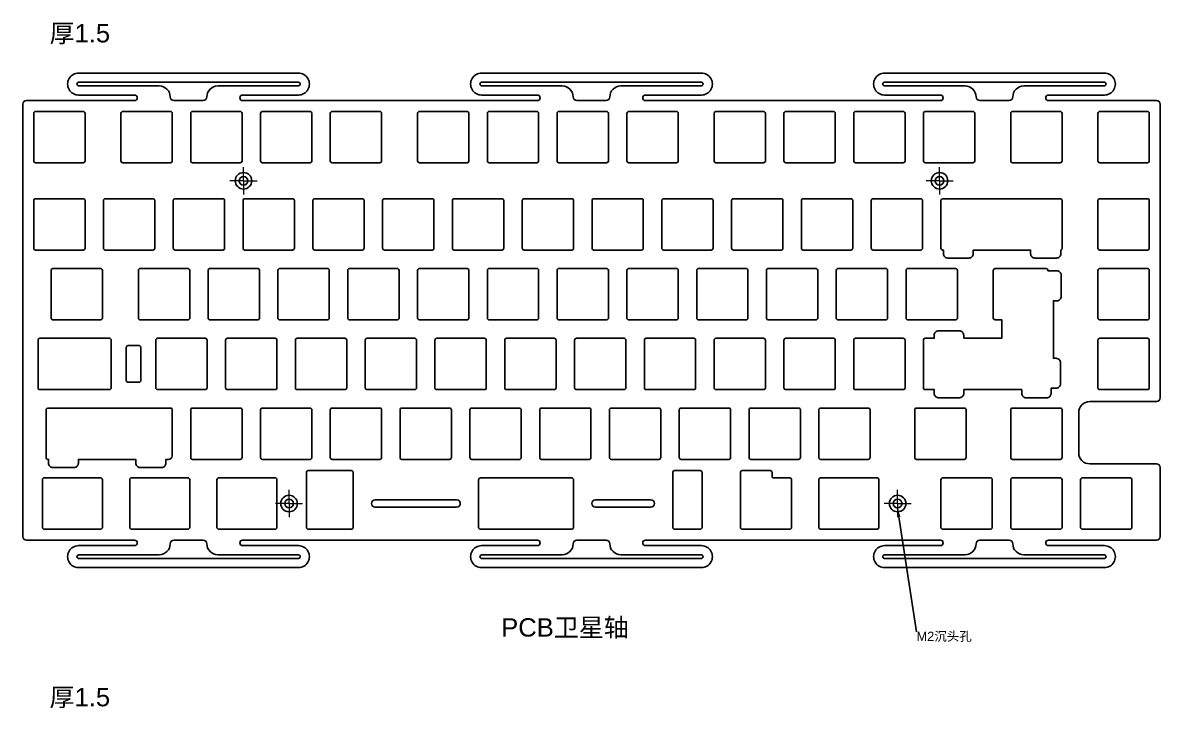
# Model space of a CAD drawing. Header units: millimetres. Extents: x 2243 to 2554, y 1079 to 1599.
# Drawn here: x 2243 to 2553.5, y 1411.7 to 1598.8 of the extents above; entities that cross this region are included whole.
import ezdxf

# ---------------------------------------------------------------- set-up
doc = ezdxf.new("R2010")
doc.units = ezdxf.units.MM
doc.styles.get("Standard").update_dxf_attribs({"font": 'arial.ttf'})
doc.dimstyles.new('ISO-25', dxfattribs={"dimtxt": 2.5, "dimasz": 2.5, "dimexe": 1.25, "dimexo": 0.625, "dimtad": 1, "dimtxsty": 'Standard', "dimcen": 2.5, "dimadec": 0, "dimazin": 0, "dimtfac": 1, "dimtmove": 0, "dimatfit": 3, "dimfxl": 1, "dimarcsym": 0})

# ---------------------------------------------------------------- blocks, each defined once
blk = doc.blocks.new('SW_CENTERMARKSYMBOL_0')
at = {"color": 0, "linetype": 'Continuous', "lineweight": 18}
for p, q in [((0, 2.5), (0, 3.7)), ((-2.5, 0), (-3.7, 0)), ((0, 0), (-2.5, 0)), ((0, 0), (0, 2.5)), ((0, 0), (0, -2.5)), ((0, 0), (2.5, 0)), ((2.5, 0), (3.7, 0)), ((0, -2.5), (0, -3.7))]:
    blk.add_line(p, q, dxfattribs=at)
blk = doc.blocks.new('SW_CENTERMARKSYMBOL_1')
at = {"color": 0, "linetype": 'Continuous', "lineweight": 18}
for p, q in [((0, 2.5), (0, 3.7)), ((-2.5, 0), (-3.7, 0)), ((0, 0), (-2.5, 0)), ((0, 0), (0, 2.5)), ((0, 0), (0, -2.5)), ((0, 0), (2.5, 0)), ((2.5, 0), (3.7, 0)), ((0, -2.5), (0, -3.7))]:
    blk.add_line(p, q, dxfattribs=at)
blk = doc.blocks.new('SW_CENTERMARKSYMBOL_2')
at = {"color": 0, "linetype": 'Continuous', "lineweight": 18}
for p, q in [((0, 2.5), (0, 3.7)), ((-2.5, 0), (-3.7, 0)), ((0, 0), (-2.5, 0)), ((0, 0), (0, 2.5)), ((0, 0), (0, -2.5)), ((0, 0), (2.5, 0)), ((2.5, 0), (3.7, 0)), ((0, -2.5), (0, -3.7))]:
    blk.add_line(p, q, dxfattribs=at)
blk = doc.blocks.new('SW_CENTERMARKSYMBOL_3')
at = {"color": 0, "linetype": 'Continuous', "lineweight": 18}
for p, q in [((0, 2.5), (0, 3.7)), ((-2.5, 0), (-3.7, 0)), ((0, 0), (-2.5, 0)), ((0, 0), (0, 2.5)), ((0, 0), (0, -2.5)), ((0, 0), (2.5, 0)), ((2.5, 0), (3.7, 0)), ((0, -2.5), (0, -3.7))]:
    blk.add_line(p, q, dxfattribs=at)

msp = doc.modelspace()

# ---------------------------------------------------------------- linework, layer by layer
msp.add_line((2398.37, 1467.56), (2398.37, 1467.56))
at = {"color": 7, "linetype": 'Continuous', "lineweight": 25}
for points in [[(2318.28, 1579.07, 1.000005), (2318.28, 1585.07), (2258.28, 1585.07, 1.000319), (2258.28, 1579.07), (2273.53, 1579.07, -1), (2273.53, 1577.57), (2244.03, 1577.57, 0.414214), (2243.03, 1576.57), (2243.03, 1458.57, 0.414214), (2244.03, 1457.57), (2273.53, 1457.57, -1), (2273.53, 1456.07), (2258.28, 1456.07, 1.000319), (2258.28, 1450.07), (2318.28, 1450.07, 1.000005), (2318.28, 1456.07)], [(2478.28, 1579.07), (2493.53, 1579.07, -1), (2493.53, 1577.57), (2413.03, 1577.57, -1), (2413.03, 1579.07), (2428.28, 1579.07, 1.000319), (2428.28, 1585.07), (2368.28, 1585.07, 1.000005), (2368.28, 1579.07)], [(2247.72, 1512.67, 0.414214), (2247.22, 1512.17), (2247.22, 1499.17, 0.414214), (2247.72, 1498.67), (2266.67, 1498.66, 0.414214), (2267.17, 1499.16), (2267.17, 1512.17, 0.414214), (2266.67, 1512.67), (2247.7, 1512.67)], [(2478.28, 1456.07), (2493.53, 1456.07, 1), (2493.53, 1457.57), (2413.03, 1457.57, 1), (2413.03, 1456.07), (2428.28, 1456.07, -1.000319), (2428.28, 1450.07), (2368.28, 1450.07, -1.000005), (2368.28, 1456.07)]]:
    msp.add_lwpolyline(points, format="xyb", dxfattribs=at)
for points in [[(2478.28, 1456.07, 1.000005), (2478.28, 1450.07), (2538.28, 1450.07, 1.000319), (2538.28, 1456.07), (2523.03, 1456.07, -1), (2523.03, 1457.57), (2552.53, 1457.57, 0.414214), (2553.53, 1458.57), (2553.53, 1477.39, 0.414214), (2552.53, 1478.39), (2534.29, 1478.39, -0.414214), (2531.29, 1481.39), (2531.29, 1492.39, -0.414214), (2534.29, 1495.39), (2552.53, 1495.39, 0.414214), (2553.53, 1496.39), (2553.53, 1576.57, 0.414214), (2552.53, 1577.57), (2523.03, 1577.57, -1), (2523.03, 1579.07), (2538.28, 1579.07, 1.000319), (2538.28, 1585.07), (2478.28, 1585.07, 1.000005), (2478.28, 1579.07, -1.000005)], [(2318.28, 1579.07), (2303.03, 1579.07, 1), (2303.03, 1577.57), (2383.53, 1577.57, 1), (2383.53, 1579.07), (2368.28, 1579.07)], [(2282.84, 1479.62, 0.414214), (2283.84, 1480.62), (2283.84, 1493.12, 0.414217), (2283.34, 1493.62), (2249.91, 1493.61, 0.41421), (2249.41, 1493.11), (2249.41, 1480.12, 0.414368), (2249.91, 1479.62), (2250.07, 1479.62), (2250.07, 1478.62, 0.414214), (2251.27, 1477.42), (2257.02, 1477.42, 0.414214), (2258.22, 1478.62), (2258.22, 1479.62), (2273.88, 1479.62), (2273.88, 1478.62, 0.414214), (2275.08, 1477.42), (2280.93, 1477.42, 0.414214), (2282.13, 1478.62), (2282.13, 1479.62), (2282.84, 1479.62)], [(2368.28, 1456.07), (2383.53, 1456.07, 1), (2383.53, 1457.57), (2303.03, 1457.57, 1), (2303.03, 1456.07), (2318.28, 1456.07)]]:
    msp.add_lwpolyline(points, format="xyb")
for points in [[(2318.28, 1582.57, -1.000005), (2318.28, 1581.57), (2296.28, 1581.57, 0.414214), (2293.28, 1578.57), (2293.28, 1578.57, -0.414214), (2292.28, 1577.57), (2284.28, 1577.57, -0.414214), (2283.28, 1578.57), (2283.28, 1578.57, 0.414214), (2280.28, 1581.57), (2258.28, 1581.57, -1.000319), (2258.28, 1582.57)], [(2368.28, 1582.57, 1.000005), (2368.28, 1581.57), (2390.28, 1581.57, -0.414214), (2393.28, 1578.57), (2393.28, 1578.57, 0.414214), (2394.28, 1577.57), (2402.28, 1577.57, 0.414214), (2403.28, 1578.57), (2403.28, 1578.57, -0.414214), (2406.28, 1581.57), (2428.28, 1581.57, 1.000319), (2428.28, 1582.57)], [(2538.28, 1582.57, -1.000319), (2538.28, 1581.57), (2516.28, 1581.57, 0.414214), (2513.28, 1578.57), (2513.28, 1578.57, -0.414214), (2512.28, 1577.57), (2504.28, 1577.57, -0.414214), (2503.28, 1578.57), (2503.28, 1578.57, 0.414214), (2500.28, 1581.57), (2478.28, 1581.57, -1.000005), (2478.28, 1582.57)], [(2526.73, 1550.27, 0.414217), (2526.23, 1550.77), (2494.18, 1550.77, 0.41421), (2493.68, 1550.27), (2493.68, 1537.27, 0.414368), (2494.18, 1536.77), (2494.34, 1536.77), (2494.34, 1535.77, 0.414214), (2495.54, 1534.57), (2501.29, 1534.57, 0.414214), (2502.49, 1535.77), (2502.49, 1536.77), (2518.15, 1536.77), (2518.15, 1535.77, 0.414214), (2519.35, 1534.57), (2525.2, 1534.57, 0.414214), (2526.4, 1535.77), (2526.4, 1536.77, 0.313796), (2526.73, 1537.23)], [(2499.88, 1512.66), (2499.88, 1513.5, 0.414214), (2498.68, 1514.7), (2493.02, 1514.7, 0.414214), (2491.82, 1513.5), (2491.82, 1512.66), (2489.39, 1512.66, 0.414214), (2488.89, 1512.16), (2488.89, 1499.17, 0.414214), (2489.39, 1498.67), (2491.82, 1498.67), (2491.82, 1497.65, 0.414214), (2493.02, 1496.45), (2498.75, 1496.45, 0.414214), (2499.95, 1497.65), (2499.95, 1498.67), (2515.73, 1498.67), (2515.73, 1497.62, 0.414214), (2516.93, 1496.42), (2522.52, 1496.42, 0.414214), (2523.72, 1497.62), (2523.72, 1499.04), (2525.11, 1499.04, 0.414214), (2526.31, 1500.24), (2526.31, 1506, 0.414214), (2525.11, 1507.2), (2524.39, 1507.2), (2524.39, 1522.9), (2525.3, 1522.9, 0.414214), (2526.5, 1524.1), (2526.5, 1529.91, 0.414214), (2525.3, 1531.11), (2522.87, 1531.11), (2522.87, 1531.21, 0.414214), (2522.37, 1531.71), (2508.46, 1531.71, 0.414214), (2507.96, 1531.21), (2507.96, 1518.22, 0.414214), (2508.46, 1517.72), (2510.27, 1517.72), (2510.27, 1512.66)], [(2271.77, 1500.66), (2274.77, 1500.66, 0.414214), (2275.27, 1501.16), (2275.27, 1510.16, 0.414214), (2274.77, 1510.66), (2271.77, 1510.66, 0.414214), (2271.27, 1510.16), (2271.27, 1501.16, 0.414214)], [(2320.97, 1476.56, 0.414214), (2320.47, 1476.06), (2320.47, 1461.06, 0.414214), (2320.97, 1460.56), (2332.72, 1460.56, 0.414214), (2333.22, 1461.06), (2333.22, 1476.06, 0.414214), (2332.72, 1476.56)], [(2420.97, 1476.56, 0.414214), (2420.47, 1476.06), (2420.47, 1461.06, 0.414214), (2420.97, 1460.56), (2427.97, 1460.56, 0.414214), (2428.47, 1461.06), (2428.47, 1476.06, 0.414214), (2427.97, 1476.56)], [(2393.37, 1474.06, 0.414214), (2392.87, 1474.56), (2367.97, 1474.56, 0.414214), (2367.47, 1474.06), (2367.47, 1461.06, 0.414214), (2367.97, 1460.56), (2392.87, 1460.56, 0.414214), (2393.37, 1461.06)], [(2361.47, 1466.56), (2339.22, 1466.56, -0.414214), (2338.22, 1467.56), (2338.22, 1467.56, -0.414214), (2339.22, 1468.56), (2361.47, 1468.56, -0.414214), (2362.47, 1467.56), (2362.47, 1467.56, -0.414214)], [(2399.37, 1466.56), (2414.47, 1466.56, 0.414214), (2415.47, 1467.56), (2415.47, 1467.56, 0.414214), (2414.47, 1468.56), (2399.37, 1468.56, 0.414214), (2398.37, 1467.56, 0.414214)], [(2258.28, 1452.57, -1.000319), (2258.28, 1453.57), (2280.28, 1453.57, 0.414214), (2283.28, 1456.57), (2283.28, 1456.57, -0.414214), (2284.28, 1457.57), (2292.28, 1457.57, -0.414214), (2293.28, 1456.57), (2293.28, 1456.57, 0.414214), (2296.28, 1453.57), (2318.28, 1453.57, -1.000005), (2318.28, 1452.57)], [(2368.28, 1452.57, -1.000005), (2368.28, 1453.57), (2390.28, 1453.57, 0.414214), (2393.28, 1456.57), (2393.28, 1456.57, -0.414214), (2394.28, 1457.57), (2402.28, 1457.57, -0.414214), (2403.28, 1456.57), (2403.28, 1456.57, 0.414214), (2406.28, 1453.57), (2428.28, 1453.57, -1.000319), (2428.28, 1452.57)], [(2478.28, 1452.57, -1.000005), (2478.28, 1453.57), (2500.28, 1453.57, 0.414214), (2503.28, 1456.57), (2503.28, 1456.57, -0.414214), (2504.28, 1457.57), (2512.28, 1457.57, -0.414214), (2513.28, 1456.57), (2513.28, 1456.57, 0.414214), (2516.28, 1453.57), (2538.28, 1453.57, -1.000319), (2538.28, 1452.57)]]:
    msp.add_lwpolyline(points, format="xyb", close=True)
for points in [[(2246.03, 1574.08), (2246.03, 1561.08, 0.414214), (2246.53, 1560.58), (2259.53, 1560.58, 0.414214), (2260.03, 1561.08), (2260.03, 1574.08, 0.414214), (2259.53, 1574.58), (2246.53, 1574.58, 0.414214)], [(2269.84, 1574.08), (2269.84, 1561.08, 0.414214), (2270.34, 1560.58), (2283.34, 1560.58, 0.414214), (2283.84, 1561.08), (2283.84, 1574.08, 0.414214), (2283.34, 1574.58), (2270.34, 1574.58, 0.414214)], [(2288.89, 1574.08), (2288.89, 1561.08, 0.414214), (2289.39, 1560.58), (2302.39, 1560.58, 0.414214), (2302.89, 1561.08), (2302.89, 1574.08, 0.414214), (2302.39, 1574.58), (2289.39, 1574.58, 0.414214)], [(2307.94, 1574.08), (2307.94, 1561.08, 0.414214), (2308.44, 1560.58), (2321.44, 1560.58, 0.414214), (2321.94, 1561.08), (2321.94, 1574.08, 0.414214), (2321.44, 1574.58), (2308.44, 1574.58, 0.414214)], [(2326.99, 1574.08), (2326.99, 1561.08, 0.414214), (2327.49, 1560.58), (2340.49, 1560.58, 0.414214), (2340.99, 1561.08), (2340.99, 1574.08, 0.414214), (2340.49, 1574.58), (2327.49, 1574.58, 0.414214)], [(2350.8, 1574.08), (2350.8, 1561.08, 0.414214), (2351.3, 1560.58), (2364.3, 1560.58, 0.414214), (2364.8, 1561.08), (2364.8, 1574.08, 0.414214), (2364.3, 1574.58), (2351.3, 1574.58, 0.414214)], [(2369.85, 1574.08), (2369.85, 1561.08, 0.414214), (2370.35, 1560.58), (2383.35, 1560.58, 0.414214), (2383.85, 1561.08), (2383.85, 1574.08, 0.414214), (2383.35, 1574.58), (2370.35, 1574.58, 0.414214)], [(2388.9, 1574.08), (2388.9, 1561.08, 0.414214), (2389.4, 1560.58), (2402.4, 1560.58, 0.414214), (2402.9, 1561.08), (2402.9, 1574.08, 0.414214), (2402.4, 1574.58), (2389.4, 1574.58, 0.414214)], [(2407.95, 1574.08), (2407.95, 1561.08, 0.414214), (2408.45, 1560.58), (2421.45, 1560.58, 0.414214), (2421.95, 1561.08), (2421.95, 1574.08, 0.414214), (2421.45, 1574.58), (2408.45, 1574.58, 0.414214)], [(2432.26, 1560.58), (2445.26, 1560.58, 0.414214), (2445.76, 1561.08), (2445.76, 1574.08, 0.414214), (2445.26, 1574.58), (2432.26, 1574.58, 0.414214), (2431.76, 1574.08), (2431.76, 1561.08, 0.414214)], [(2451.31, 1560.58), (2464.31, 1560.58, 0.414214), (2464.81, 1561.08), (2464.81, 1574.08, 0.414214), (2464.31, 1574.58), (2451.31, 1574.58, 0.414214), (2450.81, 1574.08), (2450.81, 1561.08, 0.414214)], [(2470.36, 1560.58), (2483.36, 1560.58, 0.414214), (2483.86, 1561.08), (2483.86, 1574.08, 0.414214), (2483.36, 1574.58), (2470.36, 1574.58, 0.414214), (2469.86, 1574.08), (2469.86, 1561.08, 0.414214)], [(2489.41, 1560.58), (2502.41, 1560.58, 0.414214), (2502.91, 1561.08), (2502.91, 1574.08, 0.414214), (2502.41, 1574.58), (2489.41, 1574.58, 0.414214), (2488.91, 1574.08), (2488.91, 1561.08, 0.414214)], [(2513.23, 1560.58), (2526.22, 1560.58, 0.414214), (2526.72, 1561.08), (2526.72, 1574.08, 0.414214), (2526.22, 1574.58), (2513.23, 1574.58, 0.414214), (2512.73, 1574.08), (2512.73, 1561.08, 0.414214)], [(2537.04, 1560.58), (2550.04, 1560.58, 0.414214), (2550.54, 1561.08), (2550.54, 1574.08, 0.414214), (2550.04, 1574.58), (2537.04, 1574.58, 0.414214), (2536.54, 1574.08), (2536.54, 1561.08, 0.414214)], [(2246.53, 1536.76), (2259.53, 1536.76, 0.414214), (2260.03, 1537.26), (2260.03, 1550.27, 0.414214), (2259.53, 1550.77), (2246.53, 1550.77, 0.414214), (2246.03, 1550.27), (2246.03, 1537.26, 0.414214)], [(2265.58, 1536.76), (2278.57, 1536.76, 0.414214), (2279.07, 1537.26), (2279.07, 1550.27, 0.414214), (2278.57, 1550.77), (2265.58, 1550.77, 0.414214), (2265.08, 1550.27), (2265.08, 1537.26, 0.414214)], [(2284.63, 1536.76), (2297.62, 1536.76, 0.414214), (2298.12, 1537.26), (2298.12, 1550.27, 0.414214), (2297.62, 1550.77), (2284.63, 1550.77, 0.414214), (2284.13, 1550.27), (2284.13, 1537.26, 0.414214)], [(2303.68, 1536.76), (2316.67, 1536.76, 0.414214), (2317.17, 1537.26), (2317.17, 1550.27, 0.414214), (2316.67, 1550.77), (2303.68, 1550.77, 0.414214), (2303.18, 1550.27), (2303.18, 1537.26, 0.414214)], [(2322.73, 1536.76), (2335.72, 1536.76, 0.414214), (2336.22, 1537.26), (2336.22, 1550.27, 0.414214), (2335.72, 1550.77), (2322.73, 1550.77, 0.414214), (2322.23, 1550.27), (2322.23, 1537.26, 0.414214)], [(2341.77, 1536.76), (2354.77, 1536.76, 0.414214), (2355.27, 1537.26), (2355.27, 1550.27, 0.414214), (2354.77, 1550.77), (2341.77, 1550.77, 0.414214), (2341.27, 1550.27), (2341.27, 1537.26, 0.414214)], [(2360.82, 1536.76), (2373.82, 1536.76, 0.414214), (2374.32, 1537.26), (2374.32, 1550.27, 0.414214), (2373.82, 1550.77), (2360.82, 1550.77, 0.414214), (2360.32, 1550.27), (2360.32, 1537.26, 0.414214)], [(2360.82, 1536.76), (2373.82, 1536.76, 0.414214), (2374.32, 1537.26), (2374.32, 1550.27, 0.414214), (2373.82, 1550.77), (2360.82, 1550.77, 0.414214), (2360.32, 1550.27), (2360.32, 1537.26, 0.414214)], [(2379.88, 1536.76), (2392.88, 1536.76, 0.414214), (2393.38, 1537.26), (2393.38, 1550.27, 0.414214), (2392.88, 1550.77), (2379.88, 1550.77, 0.414214), (2379.38, 1550.27), (2379.38, 1537.26, 0.414214)], [(2398.93, 1536.76), (2411.93, 1536.76, 0.414214), (2412.43, 1537.26), (2412.43, 1550.27, 0.414214), (2411.93, 1550.77), (2398.93, 1550.77, 0.414214), (2398.43, 1550.27), (2398.43, 1537.26, 0.414214)], [(2417.98, 1536.76), (2430.98, 1536.76, 0.414214), (2431.48, 1537.26), (2431.48, 1550.27, 0.414214), (2430.98, 1550.77), (2417.98, 1550.77, 0.414214), (2417.48, 1550.27), (2417.48, 1537.26, 0.414214)], [(2437.03, 1536.76), (2450.03, 1536.76, 0.414214), (2450.53, 1537.26), (2450.53, 1550.27, 0.414214), (2450.03, 1550.77), (2437.03, 1550.77, 0.414214), (2436.53, 1550.27), (2436.53, 1537.26, 0.414214)], [(2456.08, 1536.76), (2469.08, 1536.76, 0.414214), (2469.58, 1537.26), (2469.58, 1550.27, 0.414214), (2469.08, 1550.77), (2456.08, 1550.77, 0.414214), (2455.58, 1550.27), (2455.58, 1537.26, 0.414214)], [(2475.13, 1536.76), (2488.13, 1536.76, 0.414214), (2488.63, 1537.26), (2488.63, 1550.27, 0.414214), (2488.13, 1550.77), (2475.13, 1550.77, 0.414214), (2474.63, 1550.27), (2474.63, 1537.26, 0.414214)], [(2537.04, 1536.76), (2550.04, 1536.76, 0.414214), (2550.54, 1537.26), (2550.54, 1550.27, 0.414214), (2550.04, 1550.77), (2537.04, 1550.77, 0.414214), (2536.54, 1550.27), (2536.54, 1537.26, 0.414214)], [(2251.29, 1517.71), (2264.29, 1517.71, 0.414214), (2264.79, 1518.21), (2264.79, 1531.22, 0.414214), (2264.29, 1531.72), (2251.29, 1531.72, 0.414214), (2250.79, 1531.22), (2250.79, 1518.21, 0.414214)], [(2275.1, 1517.71), (2288.1, 1517.71, 0.414214), (2288.6, 1518.21), (2288.6, 1531.22, 0.414214), (2288.1, 1531.72), (2275.1, 1531.72, 0.414214), (2274.6, 1531.22), (2274.6, 1518.21, 0.414214)], [(2294.15, 1517.71), (2307.15, 1517.71, 0.414214), (2307.65, 1518.21), (2307.65, 1531.22, 0.414214), (2307.15, 1531.72), (2294.15, 1531.72, 0.414214), (2293.65, 1531.22), (2293.65, 1518.21, 0.414214)], [(2313.2, 1517.71), (2326.2, 1517.71, 0.414214), (2326.7, 1518.21), (2326.7, 1531.22, 0.414214), (2326.2, 1531.72), (2313.2, 1531.72, 0.414214), (2312.7, 1531.22), (2312.7, 1518.21, 0.414214)], [(2332.25, 1517.71), (2345.25, 1517.71, 0.414214), (2345.75, 1518.21), (2345.75, 1531.22, 0.414214), (2345.25, 1531.72), (2332.25, 1531.72, 0.414214), (2331.75, 1531.22), (2331.75, 1518.21, 0.414214)], [(2351.3, 1517.71), (2364.3, 1517.71, 0.414214), (2364.8, 1518.21), (2364.8, 1531.22, 0.414214), (2364.3, 1531.72), (2351.3, 1531.72, 0.414214), (2350.8, 1531.22), (2350.8, 1518.21, 0.414214)], [(2370.35, 1517.71), (2383.35, 1517.71, 0.414214), (2383.85, 1518.21), (2383.85, 1531.22, 0.414214), (2383.35, 1531.72), (2370.35, 1531.72, 0.414214), (2369.85, 1531.22), (2369.85, 1518.21, 0.414214)], [(2389.4, 1517.71), (2402.4, 1517.71, 0.414214), (2402.9, 1518.21), (2402.9, 1531.22, 0.414214), (2402.4, 1531.72), (2389.4, 1531.72, 0.414214), (2388.9, 1531.22), (2388.9, 1518.21, 0.414214)], [(2408.45, 1517.71), (2421.45, 1517.71, 0.414214), (2421.95, 1518.21), (2421.95, 1531.22, 0.414214), (2421.45, 1531.72), (2408.45, 1531.72, 0.414214), (2407.95, 1531.22), (2407.95, 1518.21, 0.414214)], [(2427.5, 1517.71), (2440.5, 1517.71, 0.414214), (2441, 1518.21), (2441, 1531.22, 0.414214), (2440.5, 1531.72), (2427.5, 1531.72, 0.414214), (2427, 1531.22), (2427, 1518.21, 0.414214)], [(2446.55, 1517.71), (2459.55, 1517.71, 0.414214), (2460.05, 1518.21), (2460.05, 1531.22, 0.414214), (2459.55, 1531.72), (2446.55, 1531.72, 0.414214), (2446.05, 1531.22), (2446.05, 1518.21, 0.414214)], [(2446.55, 1517.71), (2459.55, 1517.71, 0.414214), (2460.05, 1518.21), (2460.05, 1531.22, 0.414214), (2459.55, 1531.72), (2446.55, 1531.72, 0.414214), (2446.05, 1531.22), (2446.05, 1518.21, 0.414214)], [(2465.6, 1517.71), (2478.6, 1517.71, 0.414214), (2479.1, 1518.21), (2479.1, 1531.22, 0.414214), (2478.6, 1531.72), (2465.6, 1531.72, 0.414214), (2465.1, 1531.22), (2465.1, 1518.21, 0.414214)], [(2484.65, 1517.71), (2497.65, 1517.71, 0.414214), (2498.15, 1518.21), (2498.15, 1531.22, 0.414214), (2497.65, 1531.72), (2484.65, 1531.72, 0.414214), (2484.15, 1531.22), (2484.15, 1518.21, 0.414214)], [(2537.04, 1517.71), (2550.04, 1517.71, 0.414214), (2550.54, 1518.21), (2550.54, 1531.22, 0.414214), (2550.04, 1531.72), (2537.04, 1531.72, 0.414214), (2536.54, 1531.22), (2536.54, 1518.21, 0.414214)], [(2279.86, 1498.66), (2292.86, 1498.66, 0.414214), (2293.36, 1499.16), (2293.36, 1512.17, 0.414214), (2292.86, 1512.67), (2279.86, 1512.67, 0.414214), (2279.36, 1512.17), (2279.36, 1499.16, 0.414214)], [(2298.91, 1498.66), (2311.91, 1498.66, 0.414214), (2312.41, 1499.16), (2312.41, 1512.17, 0.414214), (2311.91, 1512.67), (2298.91, 1512.67, 0.414214), (2298.41, 1512.17), (2298.41, 1499.16, 0.414214)], [(2317.96, 1498.66), (2330.96, 1498.66, 0.414214), (2331.46, 1499.16), (2331.46, 1512.17, 0.414214), (2330.96, 1512.67), (2317.96, 1512.67, 0.414214), (2317.46, 1512.17), (2317.46, 1499.16, 0.414214)], [(2337.01, 1498.66), (2350.01, 1498.66, 0.414214), (2350.51, 1499.16), (2350.51, 1512.17, 0.414214), (2350.01, 1512.67), (2337.01, 1512.67, 0.414214), (2336.51, 1512.17), (2336.51, 1499.16, 0.414214)], [(2356.06, 1498.66), (2369.06, 1498.66, 0.414214), (2369.56, 1499.16), (2369.56, 1512.17, 0.414214), (2369.06, 1512.67), (2356.06, 1512.67, 0.414214), (2355.56, 1512.17), (2355.56, 1499.16, 0.414214)], [(2375.11, 1498.66), (2388.11, 1498.66, 0.414214), (2388.61, 1499.16), (2388.61, 1512.17, 0.414214), (2388.11, 1512.67), (2375.11, 1512.67, 0.414214), (2374.61, 1512.17), (2374.61, 1499.16, 0.414214)], [(2394.16, 1498.66), (2407.16, 1498.66, 0.414214), (2407.66, 1499.16), (2407.66, 1512.17, 0.414214), (2407.16, 1512.67), (2394.16, 1512.67, 0.414214), (2393.66, 1512.17), (2393.66, 1499.16, 0.414214)], [(2413.21, 1498.66), (2426.21, 1498.66, 0.414214), (2426.71, 1499.16), (2426.71, 1512.17, 0.414214), (2426.21, 1512.67), (2413.21, 1512.67, 0.414214), (2412.71, 1512.17), (2412.71, 1499.16, 0.414214)], [(2432.26, 1498.66), (2445.26, 1498.66, 0.414214), (2445.76, 1499.16), (2445.76, 1512.17, 0.414214), (2445.26, 1512.67), (2432.26, 1512.67, 0.414214), (2431.76, 1512.17), (2431.76, 1499.16, 0.414214)], [(2451.31, 1498.66), (2464.31, 1498.66, 0.414214), (2464.81, 1499.16), (2464.81, 1512.17, 0.414214), (2464.31, 1512.67), (2451.31, 1512.67, 0.414214), (2450.81, 1512.17), (2450.81, 1499.16, 0.414214)], [(2470.36, 1498.66), (2483.36, 1498.66, 0.414214), (2483.86, 1499.16), (2483.86, 1512.17, 0.414214), (2483.36, 1512.67), (2470.36, 1512.67, 0.414214), (2469.86, 1512.17), (2469.86, 1499.16, 0.414214)], [(2537.04, 1498.66), (2550.04, 1498.66, 0.414214), (2550.54, 1499.16), (2550.54, 1512.17, 0.414214), (2550.04, 1512.67), (2537.04, 1512.67, 0.414214), (2536.54, 1512.17), (2536.54, 1499.16, 0.414214)], [(2289.39, 1479.61), (2302.39, 1479.61, 0.414214), (2302.89, 1480.11), (2302.89, 1493.12, 0.414214), (2302.39, 1493.62), (2289.39, 1493.62, 0.414214), (2288.89, 1493.12), (2288.89, 1480.11, 0.414214)], [(2308.44, 1479.61), (2321.44, 1479.61, 0.414214), (2321.94, 1480.11), (2321.94, 1493.12, 0.414214), (2321.44, 1493.62), (2308.44, 1493.62, 0.414214), (2307.94, 1493.12), (2307.94, 1480.11, 0.414214)], [(2327.49, 1479.61), (2340.49, 1479.61, 0.414214), (2340.99, 1480.11), (2340.99, 1493.12, 0.414214), (2340.49, 1493.62), (2327.49, 1493.62, 0.414214), (2326.99, 1493.12), (2326.99, 1480.11, 0.414214)], [(2346.54, 1479.61), (2359.54, 1479.61, 0.414214), (2360.04, 1480.11), (2360.04, 1493.12, 0.414214), (2359.54, 1493.62), (2346.54, 1493.62, 0.414214), (2346.04, 1493.12), (2346.04, 1480.11, 0.414214)], [(2365.59, 1479.61), (2378.59, 1479.61, 0.414214), (2379.09, 1480.11), (2379.09, 1493.12, 0.414214), (2378.59, 1493.62), (2365.59, 1493.62, 0.414214), (2365.09, 1493.12), (2365.09, 1480.11, 0.414214)], [(2384.64, 1479.61), (2397.64, 1479.61, 0.414214), (2398.14, 1480.11), (2398.14, 1493.12, 0.414214), (2397.64, 1493.62), (2384.64, 1493.62, 0.414214), (2384.14, 1493.12), (2384.14, 1480.11, 0.414214)], [(2403.69, 1479.61), (2416.69, 1479.61, 0.414214), (2417.19, 1480.11), (2417.19, 1493.12, 0.414214), (2416.69, 1493.62), (2403.69, 1493.62, 0.414214), (2403.19, 1493.12), (2403.19, 1480.11, 0.414214)], [(2422.74, 1479.61), (2435.74, 1479.61, 0.414214), (2436.24, 1480.11), (2436.24, 1493.12, 0.414214), (2435.74, 1493.62), (2422.74, 1493.62, 0.414214), (2422.24, 1493.12), (2422.24, 1480.11, 0.414214)], [(2441.79, 1479.61), (2454.79, 1479.61, 0.414214), (2455.29, 1480.11), (2455.29, 1493.12, 0.414214), (2454.79, 1493.62), (2441.79, 1493.62, 0.414214), (2441.29, 1493.12), (2441.29, 1480.11, 0.414214)], [(2460.84, 1479.61), (2473.84, 1479.61, 0.414214), (2474.34, 1480.11), (2474.34, 1493.12, 0.414214), (2473.84, 1493.62), (2460.84, 1493.62, 0.414214), (2460.34, 1493.12), (2460.34, 1480.11, 0.414214)], [(2487.03, 1479.61), (2500.03, 1479.61, 0.414214), (2500.53, 1480.11), (2500.53, 1493.12, 0.414214), (2500.03, 1493.62), (2487.03, 1493.62, 0.414214), (2486.53, 1493.12), (2486.53, 1480.11, 0.414214)], [(2513.23, 1479.61), (2526.23, 1479.61, 0.414214), (2526.73, 1480.11), (2526.73, 1493.12, 0.414214), (2526.23, 1493.62), (2513.23, 1493.62, 0.414214), (2512.73, 1493.12), (2512.73, 1480.11, 0.414214)], [(2438.91, 1461.06, 0.414214), (2439.41, 1460.56), (2452.41, 1460.56, 0.414214), (2452.91, 1461.06), (2452.91, 1474.06, 0.414214), (2452.41, 1474.56), (2448.08, 1474.56, -0.414214), (2447.58, 1475.06), (2447.58, 1476.06, 0.414214), (2447.08, 1476.56), (2439.41, 1476.56, 0.414214), (2438.91, 1476.06)], [(2248.91, 1460.56), (2264.29, 1460.56, 0.414214), (2264.79, 1461.06), (2264.79, 1474.07, 0.414214), (2264.29, 1474.57), (2248.91, 1474.57, 0.414214), (2248.41, 1474.07), (2248.41, 1461.06, 0.414214)], [(2272.72, 1460.56), (2288.1, 1460.56, 0.414214), (2288.6, 1461.06), (2288.6, 1474.07, 0.414214), (2288.1, 1474.57), (2272.72, 1474.57, 0.414214), (2272.22, 1474.07), (2272.22, 1461.06, 0.414214)], [(2296.53, 1460.56), (2311.91, 1460.56, 0.414214), (2312.41, 1461.06), (2312.41, 1474.07, 0.414214), (2311.91, 1474.57), (2296.53, 1474.57, 0.414214), (2296.03, 1474.07), (2296.03, 1461.06, 0.414214)], [(2460.84, 1460.56), (2476.22, 1460.56, 0.414214), (2476.72, 1461.06), (2476.72, 1474.07, 0.414214), (2476.22, 1474.57), (2460.84, 1474.57, 0.414214), (2460.34, 1474.07), (2460.34, 1461.06, 0.414214)], [(2494.18, 1460.56), (2507.18, 1460.56, 0.414214), (2507.68, 1461.06), (2507.68, 1474.07, 0.414214), (2507.18, 1474.57), (2494.18, 1474.57, 0.414214), (2493.68, 1474.07), (2493.68, 1461.06, 0.414214)], [(2513.23, 1460.56), (2526.23, 1460.56, 0.414214), (2526.73, 1461.06), (2526.73, 1474.07, 0.414214), (2526.23, 1474.57), (2513.23, 1474.57, 0.414214), (2512.73, 1474.07), (2512.73, 1461.06, 0.414214)], [(2532.28, 1460.56), (2545.28, 1460.56, 0.414214), (2545.78, 1461.06), (2545.78, 1474.07, 0.414214), (2545.28, 1474.57), (2532.28, 1474.57, 0.414214), (2531.78, 1474.07), (2531.78, 1461.06, 0.414214)]]:
    msp.add_lwpolyline(points, format="xyb", close=True, dxfattribs=at)
for centre in [(2303.29, 1555.67), (2493.29, 1555.67), (2315.73, 1467.56), (2481.84, 1467.56)]:
    msp.add_circle(centre, 2.25)
for centre in [(2303.29, 1555.67), (2493.29, 1555.67), (2315.73, 1467.56), (2481.84, 1467.56)]:
    msp.add_circle(centre, 1.2, dxfattribs=at)
msp.add_arc((2260.72, 1512.17), 0.5, 88.0151, 90)
msp.add_arc((2253.67, 1499.16), 0.5, 266.3757, 270, dxfattribs=at)

# ---------------------------------------------------------------- block references
at = {"color": 7, "linetype": 'Continuous', "lineweight": 18}
for name, p in [('SW_CENTERMARKSYMBOL_3', (2303.29, 1555.67)), ('SW_CENTERMARKSYMBOL_0', (2493.29, 1555.67)), ('SW_CENTERMARKSYMBOL_2', (2315.73, 1467.56)), ('SW_CENTERMARKSYMBOL_1', (2481.84, 1467.56))]:
    msp.add_blockref(name, p, dxfattribs=at)

# ---------------------------------------------------------------- texts
at = {"attachment_point": 1}
for s, width, gutter_width, insert, char_height in [('{\\fSimSun|b0|i0|c134|p2;厚}1.5', 77.9, 25, (2250.35, 1598.44), 5), ('PCB{\\fSimSun|b0|i0|c134|p2;卫星轴}', 57.2282, 12.5, (2373.63, 1436.24), 5), ('M2{\\fSimSun|b0|i0|c134|p2;沉头孔}', 66.97, 12.5, (2487, 1432.57), 2.5), ('{\\fSimSun|b0|i0|c134|p2;厚}1.5', 77.9, 25, (2250.35, 1417.21), 5)]:
    msp.add_mtext_dynamic_manual_height_columns(s, width=width, gutter_width=gutter_width, heights=[0], dxfattribs=dict(at, insert=insert, char_height=char_height))

# ---------------------------------------------------------------- leaders
msp.add_leader([(2481.84, 1466.31), (2487, 1432.57)], dimstyle='ISO-25', override={"dimgap": 0.625, "dimtad": 0})

doc.saveas('drawing.dxf')
